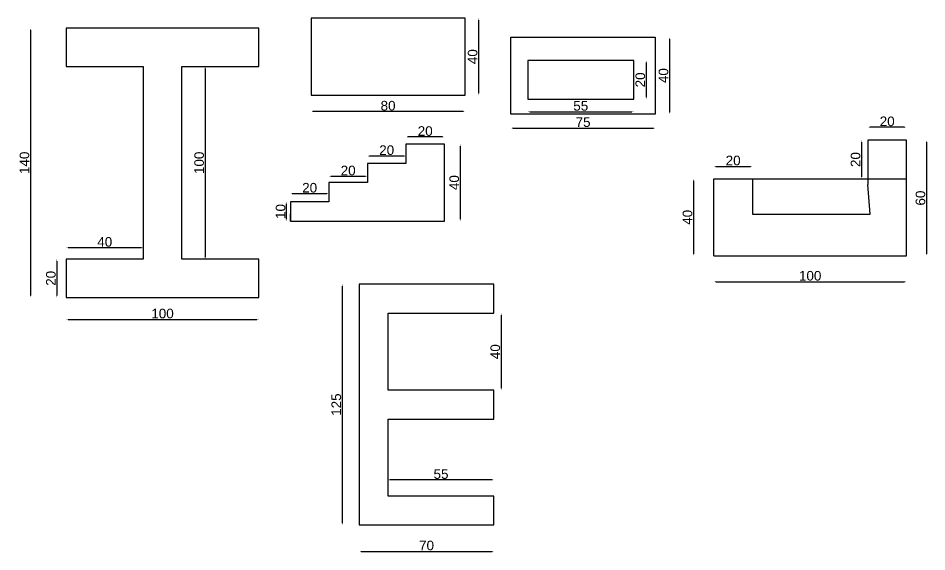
# Model space of a CAD drawing. Header units: inches. Extents: x 158 to 3269, y 262 to 1673.
# Drawn here: x 157.8 to 629.7, y 617.6 to 894.9 of the extents above; entities that cross this region are included whole.
import ezdxf

# ---------------------------------------------------------------- set-up
doc = ezdxf.new("R2010")
doc.units = ezdxf.units.IN
doc.header["$MEASUREMENT"] = 0
doc.styles.get("Standard").update_dxf_attribs({"font": 'arial.ttf'})
doc.dimstyles.get("Standard").update_dxf_attribs({"dimtxt": 5, "dimasz": 1, "dimexe": 0.18, "dimexo": 0.0625, "dimgap": 0.5, "dimtad": 1, "dimtoh": 1, "dimdec": 0, "dimdsep": 46, "dimtxsty": 'Standard', "dimcen": 1, "dimse1": 1, "dimse2": 1, "dimclrt": 2, "dimadec": 0, "dimazin": 0, "dimtfac": 1, "dimtdec": 0, "dimtofl": 0, "dimtmove": 0, "dimatfit": 3, "dimfxl": 1, "dimtfillclr": 2, "dimtolj": 1, "dimtzin": 0, "dimarcsym": 0})

# ---------------------------------------------------------------- blocks, each defined once
blk = doc.blocks.new('*D72')
at = {"color": 0, "lineweight": -2, "transparency": 16777216}
blk.add_line((396.87, 893.87), (396.87, 855.87), dxfattribs=at)
at = {"color": 0, "transparency": 16777216}
for points in [[(396.7, 893.87), (397.03, 893.87), (396.87, 894.87)], [(396.7, 855.87), (397.03, 855.87), (396.87, 854.87)]]:
    blk.add_solid(points, dxfattribs=at)
at = {"layer": 'Defpoints', "color": 0, "transparency": 16777216}
for p in [(389.89, 894.87), (389.89, 854.87), (396.87, 854.87)]:
    blk.add_point(p, dxfattribs=at)
at = {"color": 2, "transparency": 16777216, "insert": (393.81, 874.87), "char_height": 5, "attachment_point": 5, "rotation": 90}
blk.add_mtext('\\A1;40', dxfattribs=at)
blk = doc.blocks.new('*D73')
at = {"color": 0, "lineweight": -2, "transparency": 16777216}
blk.add_line((388.89, 846.32), (310.89, 846.32), dxfattribs=at)
at = {"color": 0, "transparency": 16777216}
for points in [[(310.89, 846.48), (310.89, 846.15), (309.89, 846.32)], [(388.89, 846.48), (388.89, 846.15), (389.89, 846.32)]]:
    blk.add_solid(points, dxfattribs=at)
at = {"layer": 'Defpoints', "color": 0, "transparency": 16777216}
for p in [(309.89, 854.87), (389.89, 854.87), (309.89, 846.32)]:
    blk.add_point(p, dxfattribs=at)
at = {"color": 2, "transparency": 16777216, "insert": (349.89, 849.37), "char_height": 5, "attachment_point": 5}
blk.add_mtext('\\A1;80', dxfattribs=at)
blk = doc.blocks.new('*D74')
at = {"color": 0, "lineweight": -2, "transparency": 16777216}
blk.add_line((414.66, 837.79), (487.66, 837.79), dxfattribs=at)
at = {"color": 0, "transparency": 16777216}
for points in [[(414.66, 837.96), (414.66, 837.63), (413.66, 837.79)], [(487.66, 837.96), (487.66, 837.63), (488.66, 837.79)]]:
    blk.add_solid(points, dxfattribs=at)
at = {"layer": 'Defpoints', "color": 0, "transparency": 16777216}
for p in [(413.66, 845.02), (488.66, 845.02), (488.66, 837.79)]:
    blk.add_point(p, dxfattribs=at)
at = {"color": 2, "transparency": 16777216, "insert": (451.16, 840.84), "char_height": 5, "attachment_point": 5}
blk.add_mtext('\\A1;75', dxfattribs=at)
blk = doc.blocks.new('*D75')
at = {"color": 0, "lineweight": -2, "transparency": 16777216}
blk.add_line((423.46, 846.23), (476.46, 846.23), dxfattribs=at)
at = {"color": 0, "transparency": 16777216}
for points in [[(423.46, 846.4), (423.46, 846.07), (422.46, 846.23)], [(476.46, 846.4), (476.46, 846.07), (477.46, 846.23)]]:
    blk.add_solid(points, dxfattribs=at)
at = {"layer": 'Defpoints', "color": 0, "transparency": 16777216}
for p in [(422.46, 854.03), (477.46, 854.03), (477.46, 846.23)]:
    blk.add_point(p, dxfattribs=at)
at = {"color": 2, "transparency": 16777216, "insert": (449.96, 849.28), "char_height": 5, "attachment_point": 5}
blk.add_mtext('\\A1;55', dxfattribs=at)
blk = doc.blocks.new('*D76')
at = {"color": 0, "lineweight": -2, "transparency": 16777216}
blk.add_line((483.94, 871.81), (483.94, 853.81), dxfattribs=at)
at = {"color": 0, "transparency": 16777216}
for points in [[(483.77, 871.81), (484.11, 871.81), (483.94, 872.81)], [(483.77, 853.81), (484.11, 853.81), (483.94, 852.81)]]:
    blk.add_solid(points, dxfattribs=at)
at = {"layer": 'Defpoints', "color": 0, "transparency": 16777216}
for p in [(477.46, 872.81), (477.46, 852.81), (483.94, 852.81)]:
    blk.add_point(p, dxfattribs=at)
at = {"color": 2, "transparency": 16777216, "insert": (480.89, 862.81), "char_height": 5, "attachment_point": 5, "rotation": 90}
blk.add_mtext('\\A1;20', dxfattribs=at)
blk = doc.blocks.new('*D77')
at = {"color": 0, "lineweight": -2, "transparency": 16777216}
blk.add_line((495.99, 884.02), (495.99, 846.02), dxfattribs=at)
at = {"color": 0, "transparency": 16777216}
for points in [[(495.83, 884.02), (496.16, 884.02), (495.99, 885.02)], [(495.83, 846.02), (496.16, 846.02), (495.99, 845.02)]]:
    blk.add_solid(points, dxfattribs=at)
at = {"layer": 'Defpoints', "color": 0, "transparency": 16777216}
for p in [(488.66, 885.02), (488.66, 845.02), (495.99, 845.02)]:
    blk.add_point(p, dxfattribs=at)
at = {"color": 2, "transparency": 16777216, "insert": (492.94, 865.02), "char_height": 5, "attachment_point": 5, "rotation": 90}
blk.add_mtext('\\A1;40', dxfattribs=at)
blk = doc.blocks.new('*D78')
at = {"color": 0, "lineweight": -2, "transparency": 16777216}
blk.add_line((297.13, 790.44), (297.13, 798.44), dxfattribs=at)
at = {"color": 0, "transparency": 16777216}
for points in [[(296.96, 798.44), (297.29, 798.44), (297.13, 799.44)], [(296.96, 790.44), (297.29, 790.44), (297.13, 789.44)]]:
    blk.add_solid(points, dxfattribs=at)
at = {"layer": 'Defpoints', "color": 0, "transparency": 16777216}
for p in [(297.13, 799.44), (299.16, 799.44), (299.16, 789.44)]:
    blk.add_point(p, dxfattribs=at)
at = {"color": 2, "transparency": 16777216, "insert": (294.07, 794.44), "char_height": 5, "attachment_point": 5, "rotation": 90}
blk.add_mtext('\\A1;10', dxfattribs=at)
blk = doc.blocks.new('*D79')
at = {"color": 0, "lineweight": -2, "transparency": 16777216}
blk.add_line((387.32, 828.44), (387.32, 790.44), dxfattribs=at)
at = {"color": 0, "transparency": 16777216}
for points in [[(387.15, 828.44), (387.48, 828.44), (387.32, 829.44)], [(387.15, 790.44), (387.48, 790.44), (387.32, 789.44)]]:
    blk.add_solid(points, dxfattribs=at)
at = {"layer": 'Defpoints', "color": 0, "transparency": 16777216}
for p in [(379.16, 829.44), (379.16, 789.44), (387.32, 789.44)]:
    blk.add_point(p, dxfattribs=at)
at = {"color": 2, "transparency": 16777216, "insert": (384.26, 809.44), "char_height": 5, "attachment_point": 5, "rotation": 90}
blk.add_mtext('\\A1;40', dxfattribs=at)
blk = doc.blocks.new('*D80')
at = {"color": 0, "lineweight": -2, "transparency": 16777216}
blk.add_line((378.16, 833.14), (360.16, 833.14), dxfattribs=at)
at = {"color": 0, "transparency": 16777216}
for points in [[(360.16, 833.31), (360.16, 832.98), (359.16, 833.14)], [(378.16, 833.31), (378.16, 832.98), (379.16, 833.14)]]:
    blk.add_solid(points, dxfattribs=at)
at = {"layer": 'Defpoints', "color": 0, "transparency": 16777216}
for p in [(359.16, 833.14), (359.16, 829.44), (379.16, 829.44)]:
    blk.add_point(p, dxfattribs=at)
at = {"color": 2, "transparency": 16777216, "insert": (369.16, 836.2), "char_height": 5, "attachment_point": 5}
blk.add_mtext('\\A1;20', dxfattribs=at)
blk = doc.blocks.new('*D81')
at = {"color": 0, "lineweight": -2, "transparency": 16777216}
blk.add_line((358.16, 823.24), (340.16, 823.24), dxfattribs=at)
at = {"color": 0, "transparency": 16777216}
for points in [[(340.16, 823.4), (340.16, 823.07), (339.16, 823.24)], [(358.16, 823.4), (358.16, 823.07), (359.16, 823.24)]]:
    blk.add_solid(points, dxfattribs=at)
at = {"layer": 'Defpoints', "color": 0, "transparency": 16777216}
for p in [(339.16, 823.24), (339.16, 819.44), (359.16, 819.44)]:
    blk.add_point(p, dxfattribs=at)
at = {"color": 2, "transparency": 16777216, "insert": (349.16, 826.29), "char_height": 5, "attachment_point": 5}
blk.add_mtext('\\A1;20', dxfattribs=at)
blk = doc.blocks.new('*D82')
at = {"color": 0, "lineweight": -2, "transparency": 16777216}
blk.add_line((338.16, 812.65), (320.16, 812.65), dxfattribs=at)
at = {"color": 0, "transparency": 16777216}
for points in [[(320.16, 812.82), (320.16, 812.49), (319.16, 812.65)], [(338.16, 812.82), (338.16, 812.49), (339.16, 812.65)]]:
    blk.add_solid(points, dxfattribs=at)
at = {"layer": 'Defpoints', "color": 0, "transparency": 16777216}
for p in [(319.16, 812.65), (319.16, 809.44), (339.16, 809.44)]:
    blk.add_point(p, dxfattribs=at)
at = {"color": 2, "transparency": 16777216, "insert": (329.16, 815.7), "char_height": 5, "attachment_point": 5}
blk.add_mtext('\\A1;20', dxfattribs=at)
blk = doc.blocks.new('*D83')
at = {"color": 0, "lineweight": -2, "transparency": 16777216}
blk.add_line((318.16, 803.69), (300.16, 803.69), dxfattribs=at)
at = {"color": 0, "transparency": 16777216}
for points in [[(300.16, 803.86), (300.16, 803.53), (299.16, 803.69)], [(318.16, 803.86), (318.16, 803.53), (319.16, 803.69)]]:
    blk.add_solid(points, dxfattribs=at)
at = {"layer": 'Defpoints', "color": 0, "transparency": 16777216}
for p in [(299.16, 803.69), (299.16, 799.44), (319.16, 799.44)]:
    blk.add_point(p, dxfattribs=at)
at = {"color": 2, "transparency": 16777216, "insert": (309.16, 806.75), "char_height": 5, "attachment_point": 5}
blk.add_mtext('\\A1;20', dxfattribs=at)
blk = doc.blocks.new('*D84')
at = {"color": 0, "lineweight": -2, "transparency": 16777216}
blk.add_line((177.83, 768.72), (177.83, 750.72), dxfattribs=at)
at = {"color": 0, "transparency": 16777216}
for points in [[(177.67, 768.72), (178, 768.72), (177.83, 769.72)], [(177.67, 750.72), (178, 750.72), (177.83, 749.72)]]:
    blk.add_solid(points, dxfattribs=at)
at = {"layer": 'Defpoints', "color": 0, "transparency": 16777216}
for p in [(182.75, 769.72), (177.83, 749.72), (182.75, 749.72)]:
    blk.add_point(p, dxfattribs=at)
at = {"color": 2, "transparency": 16777216, "insert": (174.78, 759.72), "char_height": 5, "attachment_point": 5, "rotation": 90}
blk.add_mtext('\\A1;20', dxfattribs=at)
blk = doc.blocks.new('*D85')
at = {"color": 0, "lineweight": -2, "transparency": 16777216}
blk.add_line((183.75, 738.35), (281.75, 738.35), dxfattribs=at)
at = {"color": 0, "transparency": 16777216}
for points in [[(183.75, 738.51), (183.75, 738.18), (182.75, 738.35)], [(281.75, 738.51), (281.75, 738.18), (282.75, 738.35)]]:
    blk.add_solid(points, dxfattribs=at)
at = {"layer": 'Defpoints', "color": 0, "transparency": 16777216}
for p in [(182.75, 749.72), (282.75, 749.72), (282.75, 738.35)]:
    blk.add_point(p, dxfattribs=at)
at = {"color": 2, "transparency": 16777216, "insert": (232.75, 741.4), "char_height": 5, "attachment_point": 5}
blk.add_mtext('\\A1;100', dxfattribs=at)
blk = doc.blocks.new('*D86')
at = {"color": 0, "lineweight": -2, "transparency": 16777216}
blk.add_line((221.75, 775.58), (183.75, 775.58), dxfattribs=at)
at = {"color": 0, "transparency": 16777216}
for points in [[(183.75, 775.75), (183.75, 775.42), (182.75, 775.58)], [(221.75, 775.75), (221.75, 775.42), (222.75, 775.58)]]:
    blk.add_solid(points, dxfattribs=at)
at = {"layer": 'Defpoints', "color": 0, "transparency": 16777216}
for p in [(182.75, 775.58), (182.75, 769.72), (222.75, 769.72)]:
    blk.add_point(p, dxfattribs=at)
at = {"color": 2, "transparency": 16777216, "insert": (202.75, 778.64), "char_height": 5, "attachment_point": 5}
blk.add_mtext('\\A1;40', dxfattribs=at)
blk = doc.blocks.new('*D87')
at = {"color": 0, "lineweight": -2, "transparency": 16777216}
blk.add_line((254.83, 868.72), (254.83, 770.72), dxfattribs=at)
at = {"color": 0, "transparency": 16777216}
for points in [[(254.66, 868.72), (255, 868.72), (254.83, 869.72)], [(254.66, 770.72), (255, 770.72), (254.83, 769.72)]]:
    blk.add_solid(points, dxfattribs=at)
at = {"layer": 'Defpoints', "color": 0, "transparency": 16777216}
for p in [(242.75, 869.72), (242.75, 769.72), (254.83, 769.72)]:
    blk.add_point(p, dxfattribs=at)
at = {"color": 2, "transparency": 16777216, "insert": (251.78, 819.72), "char_height": 5, "attachment_point": 5, "rotation": 90}
blk.add_mtext('\\A1;100', dxfattribs=at)
blk = doc.blocks.new('*D88')
at = {"color": 0, "lineweight": -2, "transparency": 16777216}
blk.add_line((164.12, 888.72), (164.12, 750.72), dxfattribs=at)
at = {"color": 0, "transparency": 16777216}
for points in [[(163.95, 888.72), (164.29, 888.72), (164.12, 889.72)], [(163.95, 750.72), (164.29, 750.72), (164.12, 749.72)]]:
    blk.add_solid(points, dxfattribs=at)
at = {"layer": 'Defpoints', "color": 0, "transparency": 16777216}
for p in [(182.75, 889.72), (164.12, 749.72), (182.75, 749.72)]:
    blk.add_point(p, dxfattribs=at)
at = {"color": 2, "transparency": 16777216, "insert": (161.07, 819.72), "char_height": 5, "attachment_point": 5, "rotation": 90}
blk.add_mtext('\\A1;140', dxfattribs=at)
blk = doc.blocks.new('*D89')
at = {"color": 0, "lineweight": -2, "transparency": 16777216}
blk.add_line((326.06, 755.61), (326.06, 632.61), dxfattribs=at)
at = {"color": 0, "transparency": 16777216}
for points in [[(325.9, 755.61), (326.23, 755.61), (326.06, 756.61)], [(325.9, 632.61), (326.23, 632.61), (326.06, 631.61)]]:
    blk.add_solid(points, dxfattribs=at)
at = {"layer": 'Defpoints', "color": 0, "transparency": 16777216}
for p in [(334.88, 756.61), (326.06, 631.61), (334.88, 631.61)]:
    blk.add_point(p, dxfattribs=at)
at = {"color": 2, "transparency": 16777216, "insert": (323.01, 694.11), "char_height": 5, "attachment_point": 5, "rotation": 90}
blk.add_mtext('\\A1;125', dxfattribs=at)
blk = doc.blocks.new('*D90')
at = {"color": 0, "lineweight": -2, "transparency": 16777216}
blk.add_line((335.88, 617.87), (403.88, 617.87), dxfattribs=at)
at = {"color": 0, "transparency": 16777216}
for points in [[(335.88, 618.03), (335.88, 617.7), (334.88, 617.87)], [(403.88, 618.03), (403.88, 617.7), (404.88, 617.87)]]:
    blk.add_solid(points, dxfattribs=at)
at = {"layer": 'Defpoints', "color": 0, "transparency": 16777216}
for p in [(334.88, 631.61), (404.88, 631.61), (404.88, 617.87)]:
    blk.add_point(p, dxfattribs=at)
at = {"color": 2, "transparency": 16777216, "insert": (369.88, 620.92), "char_height": 5, "attachment_point": 5}
blk.add_mtext('\\A1;70', dxfattribs=at)
blk = doc.blocks.new('*D91')
at = {"color": 0, "lineweight": -2, "transparency": 16777216}
blk.add_line((408.63, 740.61), (408.63, 702.61), dxfattribs=at)
at = {"color": 0, "transparency": 16777216}
for points in [[(408.46, 740.61), (408.8, 740.61), (408.63, 741.61)], [(408.46, 702.61), (408.8, 702.61), (408.63, 701.61)]]:
    blk.add_solid(points, dxfattribs=at)
at = {"layer": 'Defpoints', "color": 0, "transparency": 16777216}
for p in [(349.88, 741.61), (349.88, 701.61), (408.63, 701.61)]:
    blk.add_point(p, dxfattribs=at)
at = {"color": 2, "transparency": 16777216, "insert": (405.58, 721.61), "char_height": 5, "attachment_point": 5, "rotation": 90}
blk.add_mtext('\\A1;40', dxfattribs=at)
blk = doc.blocks.new('*D92')
at = {"color": 0, "lineweight": -2, "transparency": 16777216}
blk.add_line((403.88, 654.98), (350.88, 654.98), dxfattribs=at)
at = {"color": 0, "transparency": 16777216}
for points in [[(350.88, 655.14), (350.88, 654.81), (349.88, 654.98)], [(403.88, 655.14), (403.88, 654.81), (404.88, 654.98)]]:
    blk.add_solid(points, dxfattribs=at)
at = {"layer": 'Defpoints', "color": 0, "transparency": 16777216}
for p in [(349.88, 654.98), (349.88, 646.61), (404.88, 646.61)]:
    blk.add_point(p, dxfattribs=at)
at = {"color": 2, "transparency": 16777216, "insert": (377.38, 658.02), "char_height": 5, "attachment_point": 5}
blk.add_mtext('\\A1;55', dxfattribs=at)
blk = doc.blocks.new('*D93')
at = {"color": 0, "lineweight": -2, "transparency": 16777216}
blk.add_line((520.09, 757.97), (618.09, 757.97), dxfattribs=at)
at = {"color": 0, "transparency": 16777216}
for points in [[(520.09, 758.13), (520.09, 757.8), (519.09, 757.97)], [(618.09, 758.13), (618.09, 757.8), (619.09, 757.97)]]:
    blk.add_solid(points, dxfattribs=at)
at = {"layer": 'Defpoints', "color": 0, "transparency": 16777216}
for p in [(519.09, 771.41), (619.09, 771.41), (619.09, 757.97)]:
    blk.add_point(p, dxfattribs=at)
at = {"color": 2, "transparency": 16777216, "insert": (569.09, 761.02), "char_height": 5, "attachment_point": 5}
blk.add_mtext('\\A1;100', dxfattribs=at)
blk = doc.blocks.new('*D94')
at = {"color": 0, "lineweight": -2, "transparency": 16777216}
blk.add_line((508.46, 810.41), (508.46, 772.41), dxfattribs=at)
at = {"color": 0, "transparency": 16777216}
for points in [[(508.29, 810.41), (508.63, 810.41), (508.46, 811.41)], [(508.29, 772.41), (508.63, 772.41), (508.46, 771.41)]]:
    blk.add_solid(points, dxfattribs=at)
at = {"layer": 'Defpoints', "color": 0, "transparency": 16777216}
for p in [(519.09, 811.41), (508.46, 771.41), (519.09, 771.41)]:
    blk.add_point(p, dxfattribs=at)
at = {"color": 2, "transparency": 16777216, "insert": (505.41, 791.41), "char_height": 5, "attachment_point": 5, "rotation": 90}
blk.add_mtext('\\A1;40', dxfattribs=at)
blk = doc.blocks.new('*D95')
at = {"color": 0, "lineweight": -2, "transparency": 16777216}
blk.add_line((520.09, 817.85), (538.09, 817.85), dxfattribs=at)
at = {"color": 0, "transparency": 16777216}
for points in [[(520.09, 818.02), (520.09, 817.69), (519.09, 817.85)], [(538.09, 818.02), (538.09, 817.69), (539.09, 817.85)]]:
    blk.add_solid(points, dxfattribs=at)
at = {"layer": 'Defpoints', "color": 0, "transparency": 16777216}
for p in [(539.09, 817.85), (519.09, 811.41), (539.09, 811.41)]:
    blk.add_point(p, dxfattribs=at)
at = {"color": 2, "transparency": 16777216, "insert": (529.09, 820.91), "char_height": 5, "attachment_point": 5}
blk.add_mtext('\\A1;20', dxfattribs=at)
blk = doc.blocks.new('*D96')
at = {"color": 0, "lineweight": -2, "transparency": 16777216}
blk.add_line((629.45, 830.41), (629.45, 772.41), dxfattribs=at)
at = {"color": 0, "transparency": 16777216}
for points in [[(629.28, 830.41), (629.61, 830.41), (629.45, 831.41)], [(629.28, 772.41), (629.61, 772.41), (629.45, 771.41)]]:
    blk.add_solid(points, dxfattribs=at)
at = {"layer": 'Defpoints', "color": 0, "transparency": 16777216}
for p in [(619.09, 831.41), (619.09, 771.41), (629.45, 771.41)]:
    blk.add_point(p, dxfattribs=at)
at = {"color": 2, "transparency": 16777216, "insert": (626.39, 801.41), "char_height": 5, "attachment_point": 5, "rotation": 90}
blk.add_mtext('\\A1;60', dxfattribs=at)
blk = doc.blocks.new('*D97')
at = {"color": 0, "lineweight": -2, "transparency": 16777216}
blk.add_line((618.09, 838.19), (600.09, 838.19), dxfattribs=at)
at = {"color": 0, "transparency": 16777216}
for points in [[(600.09, 838.35), (600.09, 838.02), (599.09, 838.19)], [(618.09, 838.35), (618.09, 838.02), (619.09, 838.19)]]:
    blk.add_solid(points, dxfattribs=at)
at = {"layer": 'Defpoints', "color": 0, "transparency": 16777216}
for p in [(599.09, 838.19), (599.09, 831.41), (619.09, 831.41)]:
    blk.add_point(p, dxfattribs=at)
at = {"color": 2, "transparency": 16777216, "insert": (609.09, 841.24), "char_height": 5, "attachment_point": 5}
blk.add_mtext('\\A1;20', dxfattribs=at)
blk = doc.blocks.new('*D98')
at = {"color": 0, "lineweight": -2, "transparency": 16777216}
blk.add_line((595.74, 830.41), (595.74, 812.41), dxfattribs=at)
at = {"color": 0, "transparency": 16777216}
for points in [[(595.57, 830.41), (595.9, 830.41), (595.74, 831.41)], [(595.57, 812.41), (595.9, 812.41), (595.74, 811.41)]]:
    blk.add_solid(points, dxfattribs=at)
at = {"layer": 'Defpoints', "color": 0, "transparency": 16777216}
for p in [(599.09, 831.41), (595.74, 811.41), (599.09, 811.41)]:
    blk.add_point(p, dxfattribs=at)
at = {"color": 2, "transparency": 16777216, "insert": (592.68, 821.41), "char_height": 5, "attachment_point": 5, "rotation": 90}
blk.add_mtext('\\A1;20', dxfattribs=at)

msp = doc.modelspace()

# ---------------------------------------------------------------- linework, layer by layer
for p, q in [((309.89, 894.87), (309.89, 854.87)), ((389.89, 894.87), (309.89, 894.87)), ((389.89, 854.87), (389.89, 894.87)), ((282.75, 889.72), (182.75, 889.72)), ((182.75, 889.72), (182.75, 869.72)), ((282.75, 869.72), (282.75, 889.72)), ((182.75, 869.72), (222.75, 869.72)), ((222.75, 869.72), (222.75, 769.72)), ((242.75, 769.72), (242.75, 869.72)), ((242.75, 869.72), (282.75, 869.72)), ((309.89, 854.87), (389.89, 854.87)), ((619.09, 831.41), (599.09, 831.41)), ((599.09, 831.41), (599.09, 808.47)), ((619.09, 771.41), (619.09, 831.41)), ((379.16, 829.44), (359.16, 829.44)), ((359.16, 829.44), (359.16, 819.44)), ((379.16, 789.44), (379.16, 829.44)), ((359.16, 819.44), (339.16, 819.44)), ((339.16, 819.44), (339.16, 809.44)), ((339.16, 809.44), (319.16, 809.44)), ((319.16, 809.44), (319.16, 799.44)), ((519.09, 771.41), (519.09, 811.41)), ((519.09, 811.41), (539.09, 811.41)), ((539.09, 811.41), (619.09, 811.41)), ((539.09, 811.41), (539.09, 793.02)), ((600.27, 793.02), (599.09, 808.47)), ((319.16, 799.44), (299.16, 799.44)), ((299.16, 799.44), (299.16, 789.44)), ((299.16, 789.44), (299.16, 793.24)), ((539.09, 793.02), (600.27, 793.02)), ((299.16, 789.44), (379.16, 789.44)), ((222.75, 769.72), (182.75, 769.72)), ((182.75, 769.72), (182.75, 749.72)), ((282.75, 769.72), (242.75, 769.72)), ((282.75, 749.72), (282.75, 769.72)), ((519.09, 771.41), (619.09, 771.41)), ((334.88, 756.61), (334.88, 631.61)), ((404.88, 756.61), (334.88, 756.61)), ((404.88, 741.61), (404.88, 756.61)), ((182.75, 749.72), (282.75, 749.72)), ((349.88, 701.61), (349.88, 741.61)), ((349.88, 741.61), (404.88, 741.61)), ((404.88, 701.61), (349.88, 701.61)), ((404.88, 686.61), (404.88, 701.61)), ((349.88, 646.61), (349.88, 686.61)), ((349.88, 686.61), (404.88, 686.61)), ((404.88, 646.61), (349.88, 646.61)), ((404.88, 631.61), (404.88, 646.61)), ((334.88, 631.61), (404.88, 631.61))]:
    msp.add_line(p, q)
for points in [[(413.66, 885.02), (488.66, 885.02), (488.66, 845.02), (413.66, 845.02)], [(422.46, 852.81), (477.46, 852.81), (477.46, 872.81), (422.46, 872.81)]]:
    msp.add_lwpolyline(points, close=True)

# ---------------------------------------------------------------- dimensions: what is measured, and where the dimension line sits
for base, p1, p2, picture, middle in [((396.87, 854.87), (389.89, 894.87), (389.89, 854.87), '*D72', (393.81, 874.87)), ((164.12, 749.72), (182.75, 889.72), (182.75, 749.72), '*D88', (161.07, 819.72)), ((495.99, 845.02), (488.66, 885.02), (488.66, 845.02), '*D77', (492.94, 865.02)), ((254.83, 769.72), (242.75, 869.72), (242.75, 769.72), '*D87', (251.78, 819.72)), ((483.94, 852.81), (477.46, 872.81), (477.46, 852.81), '*D76', (480.89, 862.81)), ((595.74, 811.41), (599.09, 831.41), (599.09, 811.41), '*D98', (592.68, 821.41)), ((629.45, 771.41), (619.09, 831.41), (619.09, 771.41), '*D96', (626.39, 801.41)), ((387.32, 789.44), (379.16, 829.44), (379.16, 789.44), '*D79', (384.26, 809.44)), ((508.46, 771.41), (519.09, 811.41), (519.09, 771.41), '*D94', (505.41, 791.41)), ((297.13, 799.44), (299.16, 789.44), (299.16, 799.44), '*D78', (294.07, 794.44)), ((177.83, 749.72), (182.75, 769.72), (182.75, 749.72), '*D84', (174.78, 759.72)), ((326.06, 631.61), (334.88, 756.61), (334.88, 631.61), '*D89', (323.01, 694.11)), ((408.63, 701.61), (349.88, 741.61), (349.88, 701.61), '*D91', (405.58, 721.61))]:
    dim = msp.add_linear_dim(base=base, p1=p1, p2=p2, angle=90, dimstyle='Standard')
    dim.commit()
    dim.dimension.update_dxf_attribs({"geometry": picture, "text_midpoint": middle})
for base, p1, p2, picture, middle in [((309.89, 846.32), (389.89, 854.87), (309.89, 854.87), '*D73', (349.89, 849.37)), ((477.46, 846.23), (422.46, 854.03), (477.46, 854.03), '*D75', (449.96, 849.28)), ((488.66, 837.79), (413.66, 845.02), (488.66, 845.02), '*D74', (451.16, 840.84)), ((599.09, 838.19), (619.09, 831.41), (599.09, 831.41), '*D97', (609.09, 841.24)), ((359.16, 833.14), (379.16, 829.44), (359.16, 829.44), '*D80', (369.16, 836.2)), ((339.16, 823.24), (359.16, 819.44), (339.16, 819.44), '*D81', (349.16, 826.29)), ((539.09, 817.85), (519.09, 811.41), (539.09, 811.41), '*D95', (529.09, 820.91)), ((319.16, 812.65), (339.16, 809.44), (319.16, 809.44), '*D82', (329.16, 815.7)), ((299.16, 803.69), (319.16, 799.44), (299.16, 799.44), '*D83', (309.16, 806.75)), ((182.75, 775.58), (222.75, 769.72), (182.75, 769.72), '*D86', (202.75, 778.64)), ((619.09, 757.97), (519.09, 771.41), (619.09, 771.41), '*D93', (569.09, 761.02)), ((282.75, 738.35), (182.75, 749.72), (282.75, 749.72), '*D85', (232.75, 741.4)), ((349.88, 654.98), (404.88, 646.61), (349.88, 646.61), '*D92', (377.38, 658.02)), ((404.88, 617.87), (334.88, 631.61), (404.88, 631.61), '*D90', (369.88, 620.92))]:
    dim = msp.add_linear_dim(base=base, p1=p1, p2=p2, dimstyle='Standard')
    dim.commit()
    dim.dimension.update_dxf_attribs({"geometry": picture, "text_midpoint": middle})

doc.saveas('drawing.dxf')
